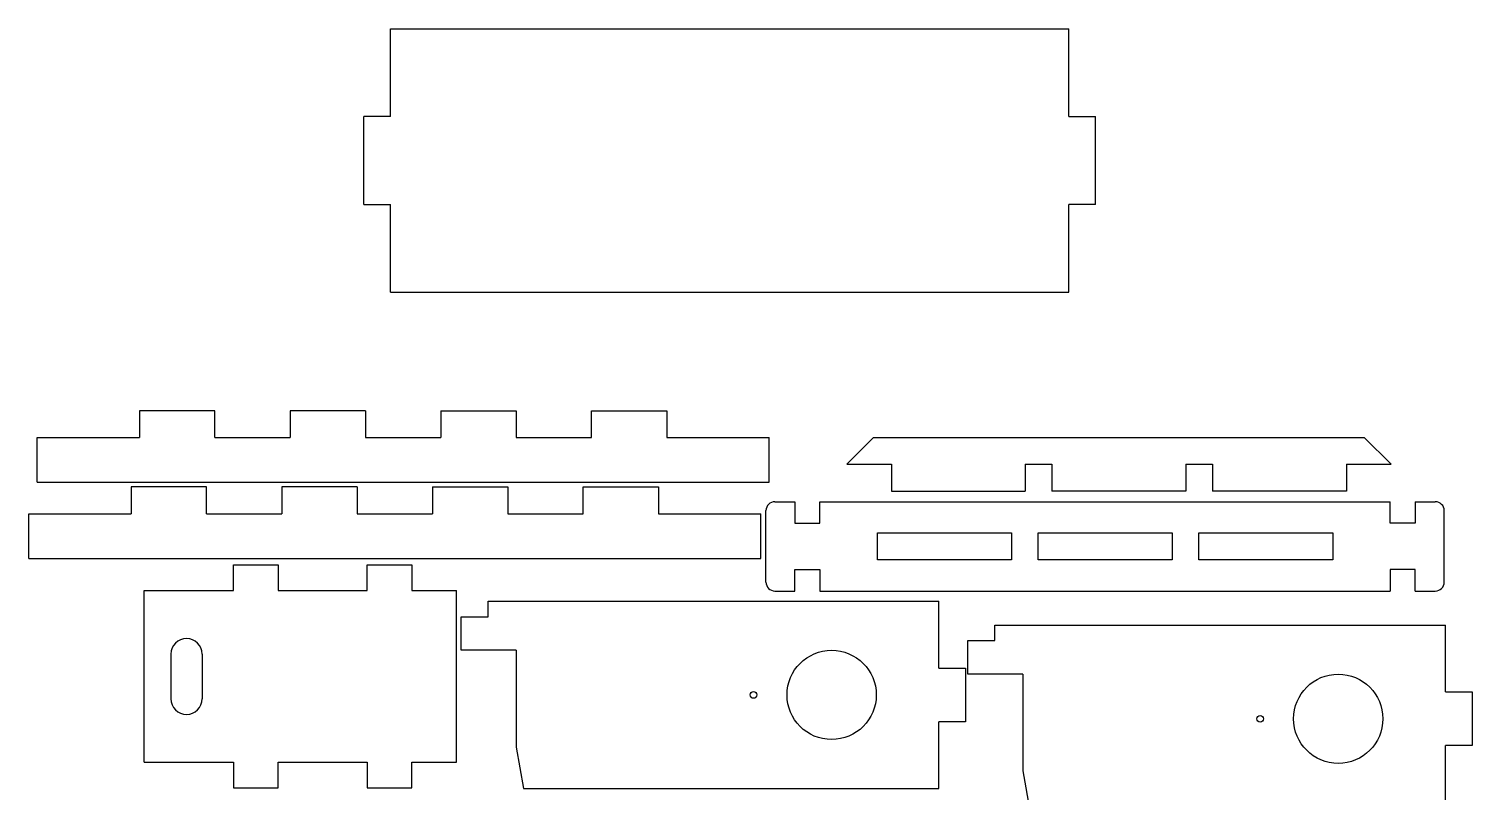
# Model space of a CAD drawing. Header units: millimetres. Extents: x -91 to 264, y -75 to 309.
# Drawn here: x -61.5 to 262, y 138.1 to 308.9 of the extents above; entities that cross this region are included whole.
import ezdxf

# ---------------------------------------------------------------- set-up
doc = ezdxf.new("R2010")
doc.units = ezdxf.units.MM

msp = doc.modelspace()

# ---------------------------------------------------------------- linework, layer by layer
at = {"color": 7, "linetype": 'Continuous', "lineweight": 25}
for p, q in [((19.59, 289.23), (19.59, 308.9)), ((19.59, 308.9), (171.59, 308.9)), ((171.59, 289.23), (171.59, 308.9)), ((13.59, 269.56), (13.59, 289.23)), ((19.59, 289.23), (13.59, 289.23)), ((171.59, 289.23), (177.59, 289.23)), ((177.59, 269.56), (177.59, 289.23)), ((13.59, 269.56), (19.59, 269.56)), ((19.59, 249.9), (19.59, 269.56)), ((177.59, 269.56), (171.59, 269.56)), ((171.59, 249.9), (171.59, 269.56)), ((19.59, 249.9), (171.59, 249.9)), ((-36.7, 223.36), (-36.7, 217.36)), ((-19.82, 223.36), (-36.7, 223.36)), ((-19.82, 217.36), (-19.82, 223.36)), ((-2.93, 223.36), (-2.93, 217.36)), ((13.96, 223.36), (-2.93, 223.36)), ((13.96, 223.36), (13.96, 217.36)), ((30.85, 223.36), (30.85, 217.36)), ((30.85, 223.36), (47.74, 223.36)), ((47.74, 223.36), (47.74, 217.36)), ((64.63, 217.36), (64.63, 223.36)), ((64.63, 223.36), (81.52, 223.36)), ((81.52, 223.36), (81.52, 217.36)), ((-59.59, 207.36), (-59.59, 217.36)), ((-59.59, 217.36), (-36.7, 217.36)), ((-19.82, 217.36), (-2.93, 217.36)), ((13.96, 217.36), (30.85, 217.36)), ((47.74, 217.36), (64.63, 217.36)), ((81.52, 217.36), (104.41, 217.36)), ((104.41, 207.36), (104.41, 217.36)), ((121.82, 211.37), (127.82, 217.37)), ((127.82, 217.37), (237.82, 217.37)), ((237.82, 217.37), (243.82, 211.37)), ((121.82, 211.37), (131.82, 211.37)), ((131.82, 211.37), (131.82, 205.37)), ((161.82, 211.37), (167.82, 211.37)), ((161.82, 211.37), (161.82, 205.37)), ((167.82, 211.37), (167.82, 205.37)), ((197.82, 211.37), (203.82, 211.37)), ((197.82, 211.37), (197.82, 205.37)), ((203.82, 211.37), (203.82, 205.37)), ((233.82, 211.37), (243.82, 211.37)), ((233.82, 211.37), (233.82, 205.37)), ((-59.59, 207.36), (104.41, 207.36)), ((-38.57, 206.28), (-38.57, 200.28)), ((-21.68, 206.28), (-38.57, 206.28)), ((-21.68, 200.28), (-21.68, 206.28)), ((-4.8, 206.28), (-4.8, 200.28)), ((12.09, 206.28), (-4.8, 206.28)), ((12.09, 206.28), (12.09, 200.28)), ((28.98, 206.28), (28.98, 200.28)), ((28.98, 206.28), (45.87, 206.28)), ((45.87, 206.28), (45.87, 200.28)), ((62.76, 200.28), (62.76, 206.28)), ((62.76, 206.28), (79.65, 206.28)), ((79.65, 206.28), (79.65, 200.28)), ((131.82, 205.37), (161.82, 205.37)), ((197.82, 205.37), (167.82, 205.37)), ((233.82, 205.37), (203.82, 205.37)), ((103.73, 184.97), (103.73, 200.97)), ((105.73, 202.97), (110.23, 202.97)), ((110.23, 202.97), (110.23, 198.17)), ((115.83, 198.17), (115.83, 202.97)), ((115.83, 202.97), (243.63, 202.97)), ((243.63, 198.17), (243.63, 202.97)), ((249.23, 202.97), (249.23, 198.17)), ((249.23, 202.97), (253.73, 202.97)), ((255.73, 184.97), (255.73, 200.97)), ((-61.46, 200.28), (-38.57, 200.28)), ((-61.46, 190.28), (-61.46, 200.28)), ((-21.68, 200.28), (-4.8, 200.28)), ((12.09, 200.28), (28.98, 200.28)), ((45.87, 200.28), (62.76, 200.28)), ((79.65, 200.28), (102.54, 200.28)), ((102.54, 190.28), (102.54, 200.28)), ((110.23, 198.17), (115.83, 198.17)), ((249.23, 198.17), (243.63, 198.17)), ((128.73, 195.97), (158.73, 195.97)), ((128.73, 189.97), (128.73, 195.97)), ((158.73, 195.97), (158.73, 189.97)), ((164.73, 195.97), (194.73, 195.97)), ((164.73, 189.97), (164.73, 195.97)), ((194.73, 195.97), (194.73, 189.97)), ((200.73, 195.97), (230.73, 195.97)), ((200.73, 189.97), (200.73, 195.97)), ((230.73, 195.97), (230.73, 189.97)), ((-61.46, 190.28), (102.54, 190.28)), ((-15.62, 183.07), (-15.62, 188.84)), ((-15.62, 188.84), (-5.62, 188.84)), ((-5.62, 188.84), (-5.62, 183.07)), ((14.38, 183.07), (14.38, 188.84)), ((14.38, 188.84), (24.38, 188.84)), ((24.38, 188.84), (24.38, 183.07)), ((110.23, 187.77), (115.83, 187.77)), ((110.23, 182.97), (110.23, 187.77)), ((115.83, 187.77), (115.83, 182.97)), ((158.73, 189.97), (128.73, 189.97)), ((194.73, 189.97), (164.73, 189.97)), ((230.73, 189.97), (200.73, 189.97)), ((249.23, 187.77), (243.63, 187.77)), ((243.63, 187.77), (243.63, 182.97)), ((249.23, 182.97), (249.23, 187.77)), ((-35.62, 144.62), (-35.62, 183.07)), ((-35.62, 183.07), (-15.62, 183.07)), ((-5.62, 183.07), (14.38, 183.07)), ((24.38, 183.07), (34.38, 183.07)), ((34.38, 144.62), (34.38, 183.07)), ((105.73, 182.97), (110.23, 182.97)), ((115.83, 182.97), (243.63, 182.97)), ((249.23, 182.97), (253.73, 182.97)), ((41.44, 177.19), (41.44, 180.69)), ((41.44, 180.69), (142.44, 180.69)), ((142.44, 165.69), (142.44, 180.69)), ((35.44, 169.69), (35.44, 177.19)), ((35.44, 177.19), (41.44, 177.19)), ((154.98, 171.85), (154.98, 175.35)), ((154.98, 175.35), (255.98, 175.35)), ((255.98, 160.35), (255.98, 175.35)), ((148.98, 164.35), (148.98, 171.85)), ((148.98, 171.85), (154.98, 171.85)), ((-29.62, 168.84), (-29.62, 158.84)), ((-22.62, 168.84), (-22.62, 158.84)), ((47.74, 169.69), (35.44, 169.69)), ((47.74, 169.69), (47.74, 147.99)), ((142.44, 165.69), (148.44, 165.69)), ((148.44, 165.69), (148.44, 153.69)), ((161.28, 164.35), (148.98, 164.35)), ((161.28, 164.35), (161.28, 142.65)), ((255.98, 160.35), (261.98, 160.35)), ((261.98, 160.35), (261.98, 148.35)), ((148.44, 153.69), (142.44, 153.69)), ((142.44, 138.69), (142.44, 153.69)), ((47.74, 147.99), (49.38, 138.69)), ((261.98, 148.35), (255.98, 148.35)), ((255.98, 133.35), (255.98, 148.35)), ((-35.62, 144.62), (-15.62, 144.62)), ((-15.62, 144.62), (-15.62, 138.84)), ((-5.62, 144.62), (14.38, 144.62)), ((-5.62, 138.84), (-5.62, 144.62)), ((14.38, 144.62), (14.38, 138.84)), ((24.38, 144.62), (34.38, 144.62)), ((24.38, 138.84), (24.38, 144.62)), ((161.28, 142.65), (162.92, 133.35)), ((-15.62, 138.84), (-5.62, 138.84)), ((14.38, 138.84), (24.38, 138.84)), ((49.38, 138.69), (142.44, 138.69))]:
    msp.add_line(p, q, dxfattribs=at)
for centre, radius in [((118.44, 159.69), 10), ((231.98, 154.35), 10), ((100.94, 159.69), 0.75), ((214.48, 154.35), 0.75)]:
    msp.add_circle(centre, radius, dxfattribs=at)
for centre, radius, start, end in [((105.73, 200.97), 2, 90, 180), ((253.73, 200.97), 2, 0, 90), ((105.73, 184.97), 2, 180, 270), ((253.73, 184.97), 2, 270, 360), ((-26.12, 168.84), 3.5, 0, 180), ((-26.12, 158.84), 3.5, 180, 0)]:
    msp.add_arc(centre, radius, start, end, dxfattribs=at)

doc.saveas('drawing.dxf')
